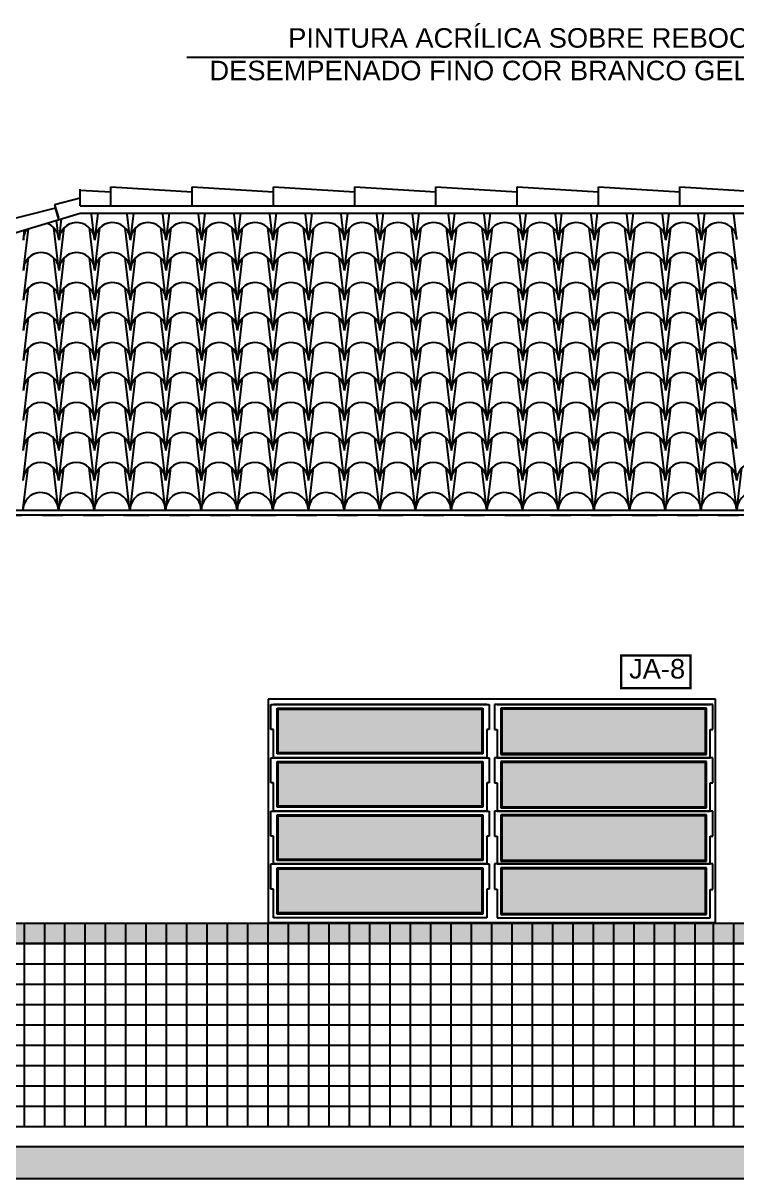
# Model space of a CAD drawing. Extents: x 183 to 373, y 23 to 105.
# Drawn here: x 212.23 to 215.74, y 56.92 to 62.61 of the extents above; entities that cross this region are included whole.
import ezdxf

# ---------------------------------------------------------------- set-up
doc = ezdxf.new("R2010")
doc.units = 0
doc.header["$LTSCALE"] = 0.005
doc.linetypes.add('C5', pattern=[60, 50, -5, 0, -5])
doc.linetypes.add('TRAÇO-2PTOS_P', pattern=[0.625, 0.25, -0.125, 0, -0.125, 0, -0.125])
doc.layers.get('0').update_dxf_attribs({"linetype": 'CONTINUOUS'})
for name, color, linetype in [('01', 1, 'CONTINUOUS'), ('0_HATCH', 1, 'CONTINUOUS'), ('252', 252, 'CONTINUOUS'), ('A-01', 1, 'CONTINUOUS'), ('A-CHAO_FACHADA', 8, 'CONTINUOUS'), ('A-COTAS', 1, 'CONTINUOUS'), ('A-HACH', 1, 'CONTINUOUS'), ('ARQ-EXO-1_100', 251, 'C5'), ('ARQ-SMB-1_100', 1, 'CONTINUOUS'), ('ARQ-TXT-1_075', 2, 'CONTINUOUS'), ('BL-AR-TELHA 2', 2, 'CONTINUOUS'), ('TELHA', 3, 'CONTINUOUS')]:
    doc.layers.add(name, color=color, linetype=linetype)
doc.styles.add('ESC-50-A20', font='arial.ttf', dxfattribs={"height": 0.1})
doc.styles.add('FNDE Texto Cota 0025', font='verdana.ttf', dxfattribs={"height": 0.04})
doc.dimstyles.new('FNDE 1-0025', dxfattribs={"dimscale": 5, "dimtxt": 0.04, "dimasz": 0.01, "dimexe": 0.15, "dimexo": 0.15, "dimgap": 0.005, "dimtad": 1, "dimzin": 1, "dimdsep": 46, "dimtxsty": 'FNDE Texto Cota 0025', "dimblk": 'tic', "dimcen": 0.015, "dimdle": 0.15, "dimse1": 1, "dimse2": 1, "dimclrd": 251, "dimclre": 251, "dimclrt": 256, "dimaunit": 1, "dimadec": 3, "dimazin": 0, "dimtfac": 1, "dimtix": 1, "dimtmove": 2, "dimatfit": 3, "dimfxl": 0.15, "dimtvp": 1, "dimtolj": 1, "dimtzin": 0, "dimarcsym": 0})

# ---------------------------------------------------------------- blocks, each defined once
blk = doc.blocks.new('tic')
at = {"color": 251}
for p, q in [((-1, 0), (1, 0)), ((0, -1), (0, 1))]:
    blk.add_line(p, q, dxfattribs=at)
blk.add_line((-0.6, -0.6), (0.6, 0.6))

msp = doc.modelspace()

# ---------------------------------------------------------------- hatches: boundary and pattern name
at = {"layer": '0_HATCH'}
msp.add_hatch(color=160, dxfattribs=at).paths.add_polyline_path([(265.7723, 58.0804), (208.5873, 58.0804), (208.5873, 58.1804), (265.7723, 58.1804)])
at = {"layer": 'A-COTAS'}
h = msp.add_hatch(color=256, dxfattribs=at)
h.set_gradient(color1=(91, 91, 91), one_color=1, tint=1, name='INVHEMISPHERICAL')
h.paths.add_polyline_path([(213.4867, 59.2318), (213.4867, 59.0173), (214.4879, 59.0173), (214.4879, 59.2318)])
h.paths.add_polyline_path([(213.4867, 58.9693), (213.4867, 58.7548), (214.4879, 58.7548), (214.4879, 58.9693)])
h.paths.add_polyline_path([(213.4867, 58.7068), (213.4867, 58.4923), (214.4879, 58.4923), (214.4879, 58.7068)])
h.paths.add_polyline_path([(213.4867, 58.4468), (213.4867, 58.2298), (214.4879, 58.2298), (214.4879, 58.4468)])
h.paths.add_polyline_path([(215.5879, 59.015), (215.5879, 59.2318), (214.5867, 59.2318), (214.5867, 59.015)])
h.paths.add_polyline_path([(215.5879, 58.7525), (215.5879, 58.9693), (214.5867, 58.9693), (214.5867, 58.7525)])
h.paths.add_polyline_path([(215.5879, 58.49), (215.5879, 58.7068), (214.5867, 58.7068), (214.5867, 58.49)])
h.paths.add_polyline_path([(214.5867, 58.4468), (214.5867, 58.2275), (215.5879, 58.2275), (215.5879, 58.4468)])
at = {"layer": 'A-HACH'}
msp.add_hatch(color=254, dxfattribs=at).paths.add_polyline_path([(206.7463, 57.0804), (206.7463, 56.9223), (267.1707, 56.9223), (267.1707, 57.0804)])

# ---------------------------------------------------------------- linework, layer by layer
at = {"layer": '01', "color": 251}
msp.add_line((208.5873, 58.0804, -6.6453), (265.7723, 58.0804, -6.6453), dxfattribs=at)
at = {"layer": '252'}
for p, q in [((212.2373, 57.1804), (212.2373, 58.1804)), ((212.3373, 57.1804), (212.3373, 58.1804)), ((212.4373, 57.1804), (212.4373, 58.1804)), ((212.5373, 57.1804), (212.5373, 58.1804)), ((212.6373, 57.1804), (212.6373, 58.1804)), ((212.7373, 57.1804), (212.7373, 58.1804)), ((212.8373, 57.1804), (212.8373, 58.1804)), ((212.9373, 57.1804), (212.9373, 58.1804)), ((213.0373, 57.1804), (213.0373, 58.1804)), ((213.1373, 57.1804), (213.1373, 58.1804)), ((213.2373, 57.1804), (213.2373, 58.1804)), ((213.2373, 57.1804), (213.2373, 58.1804)), ((213.3373, 57.1804), (213.3373, 58.1804)), ((213.4373, 57.1804), (213.4373, 58.1804)), ((213.5373, 57.1804), (213.5373, 58.1804)), ((213.5373, 57.1804), (213.5373, 58.1804)), ((213.6373, 57.1804), (213.6373, 58.1804)), ((213.7373, 57.1804), (213.7373, 58.1804)), ((213.8373, 57.1804), (213.8373, 58.1804)), ((213.9373, 57.1804), (213.9373, 58.1804)), ((214.0373, 57.1804), (214.0373, 58.1804)), ((214.1373, 57.1804), (214.1373, 58.1804)), ((214.2373, 57.1804), (214.2373, 58.1804)), ((214.3373, 57.1804), (214.3373, 58.1804)), ((214.4373, 57.1804), (214.4373, 58.1804)), ((214.5373, 57.1804), (214.5373, 58.1804)), ((214.6373, 57.1804), (214.6373, 58.1804)), ((214.7373, 57.1804), (214.7373, 58.1804)), ((214.8373, 57.1804), (214.8373, 58.1804)), ((214.9373, 57.1804), (214.9373, 58.1804)), ((215.0373, 57.1804), (215.0373, 58.1804)), ((215.1373, 57.1804), (215.1373, 58.1804)), ((215.1373, 57.1804), (215.1373, 58.1804)), ((215.2373, 57.1804), (215.2373, 58.1804)), ((215.3373, 57.1804), (215.3373, 58.1804)), ((215.4373, 57.1804), (215.4373, 58.1804)), ((215.4373, 57.1804), (215.4373, 58.1804)), ((215.5373, 57.1804), (215.5373, 58.1804)), ((215.6273, 57.1804, 3.3226), (215.6273, 58.1804, 3.3226)), ((215.7273, 57.1804, 3.3226), (215.7273, 58.1804, 3.3226)), ((208.5873, 57.9804, 3.3226), (265.7723, 57.9804, -3.3226)), ((208.5873, 57.8804, 3.3226), (265.7723, 57.8804, -3.3226)), ((208.5873, 57.7804, 3.3226), (265.7723, 57.7804, -3.3226)), ((208.5873, 57.6804, 3.3226), (265.7723, 57.6804, -3.3226)), ((208.5873, 57.5804, 3.3226), (265.7723, 57.5804, -3.3226)), ((208.5873, 57.4804, 3.3226), (265.7723, 57.4804, -3.3226)), ((208.5873, 57.3804, 3.3226), (265.7723, 57.3804, -3.3226)), ((208.5873, 57.2804, 3.3226), (265.7723, 57.2804, -3.3226))]:
    msp.add_line(p, q, dxfattribs=at)
at = {"layer": '252', "linetype": 'Continuous', "elevation": 3.3226}
msp.add_lwpolyline([(265.7723, 58.0804), (208.5873, 58.0804), (208.5873, 58.1804), (265.7723, 58.1804)], close=True, dxfattribs=at)
at = {"layer": 'A-01', "color": 3}
for p, q in [((212.5122, 61.7142), (212.5122, 61.7897)), ((212.5122, 61.7142), (212.5122, 61.7897)), ((212.5122, 61.7845), (212.6623, 61.7753)), ((212.5123, 61.7078), (212.5123, 61.7845)), ((212.6623, 61.7078), (212.6623, 61.7999)), ((212.6623, 61.7999), (213.0623, 61.7753)), ((213.0623, 61.7078), (213.0623, 61.7999)), ((213.0623, 61.7999), (213.4623, 61.7753)), ((213.4623, 61.7078), (213.4623, 61.7999)), ((213.4623, 61.7999), (213.8623, 61.7753)), ((213.8623, 61.7999), (214.2623, 61.7753)), ((213.8623, 61.7078), (213.8623, 61.7999)), ((214.2623, 61.7078), (214.2623, 61.7999)), ((214.2623, 61.7999), (214.6623, 61.7753)), ((214.6623, 61.7078), (214.6623, 61.7999)), ((214.6623, 61.7999), (215.0623, 61.7753)), ((215.0623, 61.7078), (215.0623, 61.7999)), ((215.0623, 61.7999), (215.4623, 61.7753)), ((215.4623, 61.7999), (215.8623, 61.7753)), ((215.4623, 61.7078), (215.4623, 61.7999)), ((212.5123, 61.7443), (212.3857, 61.7118)), ((207.6835, 60.2096), (212.5123, 61.6717)), ((212.3904, 61.6962), (212.0413, 61.6068)), ((212.3857, 61.7118), (212.4046, 61.6494)), ((212.4076, 61.6394), (212.3903, 61.6962)), ((212.5123, 61.7078), (261.8473, 61.7078)), ((212.5123, 61.6717), (261.8473, 61.6717))]:
    msp.add_line(p, q, dxfattribs=at)
at = {"layer": 'A-01', "color": 5}
msp.add_line((207.9873, 57.1804), (266.3723, 57.1804), dxfattribs=at)
at = {"layer": 'A-01', "color": 8}
msp.add_line((267.1707, 56.9223), (206.7463, 56.9223), dxfattribs=at)
at = {"layer": 'A-CHAO_FACHADA', "color": 6}
msp.add_line((267.1707, 57.0804), (206.7463, 57.0804), dxfattribs=at)
at = {"layer": 'A-COTAS'}
for p, q in [((215.6373, 59.2812), (213.4373, 59.2812)), ((213.4373, 59.2812), (213.4373, 58.1812)), ((215.6373, 58.1812), (215.6373, 59.2812)), ((213.45, 59.2558), (214.5246, 59.2558)), ((213.45, 59.1323), (213.45, 59.2558)), ((214.5119, 59.2558), (213.4627, 59.2558)), ((213.4817, 59.2368), (214.4929, 59.2368)), ((213.4817, 59.0123), (213.4817, 59.2368)), ((213.4867, 59.2318), (214.4879, 59.2318)), ((213.4867, 59.0173), (213.4867, 59.2318)), ((214.4879, 59.2318), (214.4879, 59.0173)), ((214.4929, 59.2368), (214.4929, 59.0123)), ((214.5246, 59.2558), (214.5246, 59.1323)), ((215.6246, 59.2558), (214.55, 59.2558)), ((214.55, 59.2558), (214.55, 59.1323)), ((214.5627, 59.2558), (215.6119, 59.2558)), ((215.5929, 59.2368), (214.5817, 59.2368)), ((214.5817, 59.2368), (214.5817, 59.01)), ((215.5879, 59.2318), (214.5867, 59.2318)), ((214.5867, 59.2318), (214.5867, 59.015)), ((215.5879, 59.015), (215.5879, 59.2318)), ((215.5929, 59.01), (215.5929, 59.2368)), ((215.6246, 59.1325), (215.6246, 59.2558)), ((213.4627, 59.1323), (213.45, 59.1323)), ((213.4627, 58.9933), (213.4627, 59.1323)), ((214.5246, 59.1323), (214.5119, 59.1323)), ((214.5119, 59.1323), (214.5119, 58.9933)), ((214.55, 59.1323), (214.5627, 59.1323)), ((214.5627, 59.1323), (214.5627, 58.9933)), ((215.6119, 58.9933), (215.6119, 59.1325)), ((215.6119, 59.1325), (215.6246, 59.1325)), ((213.45, 58.9933), (214.5246, 58.9933)), ((213.45, 58.8698), (213.45, 58.9933)), ((214.5119, 58.9933), (213.4627, 58.9933)), ((214.5119, 58.9933), (213.4627, 58.9933)), ((214.4929, 59.0123), (213.4817, 59.0123)), ((214.4879, 59.0173), (213.4867, 59.0173)), ((214.5246, 58.9933), (214.5246, 58.8698)), ((215.6246, 58.9933), (214.55, 58.9933)), ((214.55, 58.9933), (214.55, 58.8698)), ((214.5627, 58.9933), (215.6119, 58.9933)), ((214.5627, 58.9933), (215.6119, 58.9933)), ((214.5817, 59.01), (215.5929, 59.01)), ((214.5867, 59.015), (215.5879, 59.015)), ((215.6246, 58.87), (215.6246, 58.9933)), ((213.4817, 58.9743), (214.4929, 58.9743)), ((213.4817, 58.7498), (213.4817, 58.9743)), ((213.4867, 58.9693), (214.4879, 58.9693)), ((213.4867, 58.7548), (213.4867, 58.9693)), ((214.4879, 58.9693), (214.4879, 58.7548)), ((214.4929, 58.9743), (214.4929, 58.7498)), ((215.5929, 58.9743), (214.5817, 58.9743)), ((214.5817, 58.9743), (214.5817, 58.7475)), ((215.5879, 58.9693), (214.5867, 58.9693)), ((214.5867, 58.9693), (214.5867, 58.7525)), ((215.5879, 58.7525), (215.5879, 58.9693)), ((215.5929, 58.7475), (215.5929, 58.9743)), ((213.4627, 58.8698), (213.45, 58.8698)), ((213.4627, 58.7308), (213.4627, 58.8698)), ((214.5246, 58.8698), (214.5119, 58.8698)), ((214.5119, 58.8698), (214.5119, 58.7308)), ((214.55, 58.8698), (214.5627, 58.8698)), ((214.5627, 58.8698), (214.5627, 58.7308)), ((215.6119, 58.7308), (215.6119, 58.87)), ((215.6119, 58.87), (215.6246, 58.87)), ((213.45, 58.7308), (214.5246, 58.7308)), ((213.45, 58.6073), (213.45, 58.7308)), ((214.5119, 58.7308), (213.4627, 58.7308)), ((214.5119, 58.7308), (213.4627, 58.7308)), ((214.4929, 58.7498), (213.4817, 58.7498)), ((213.4817, 58.7118), (214.4929, 58.7118)), ((213.4817, 58.4873), (213.4817, 58.7118)), ((214.4879, 58.7548), (213.4867, 58.7548)), ((214.4929, 58.7118), (214.4929, 58.4873)), ((214.5246, 58.7308), (214.5246, 58.6073)), ((215.6246, 58.7308), (214.55, 58.7308)), ((214.55, 58.7308), (214.55, 58.6073)), ((214.5627, 58.7308), (215.6119, 58.7308)), ((214.5627, 58.7308), (215.6119, 58.7308)), ((214.5817, 58.7475), (215.5929, 58.7475)), ((215.5929, 58.7118), (214.5817, 58.7118)), ((214.5817, 58.7118), (214.5817, 58.485)), ((214.5867, 58.7525), (215.5879, 58.7525)), ((215.5929, 58.485), (215.5929, 58.7118)), ((215.6246, 58.6075), (215.6246, 58.7308)), ((213.4867, 58.7068), (214.4879, 58.7068)), ((213.4867, 58.4923), (213.4867, 58.7068)), ((214.4879, 58.7068), (214.4879, 58.4923)), ((215.5879, 58.7068), (214.5867, 58.7068)), ((214.5867, 58.7068), (214.5867, 58.49)), ((215.5879, 58.49), (215.5879, 58.7068)), ((213.4627, 58.6073), (213.45, 58.6073)), ((213.4627, 58.4708), (213.4627, 58.6073)), ((214.5246, 58.6073), (214.5119, 58.6073)), ((214.5119, 58.6073), (214.5119, 58.4708)), ((214.55, 58.6073), (214.5627, 58.6073)), ((214.5627, 58.6073), (214.5627, 58.4708)), ((215.6119, 58.4708), (215.6119, 58.6075)), ((215.6119, 58.6075), (215.6246, 58.6075)), ((214.4929, 58.4873), (213.4817, 58.4873)), ((214.4879, 58.4923), (213.4867, 58.4923)), ((214.5817, 58.485), (215.5929, 58.485)), ((214.5867, 58.49), (215.5879, 58.49)), ((213.45, 58.4708), (214.5246, 58.4708)), ((213.45, 58.3473), (213.45, 58.4708)), ((214.5119, 58.4708), (213.4627, 58.4708)), ((214.5119, 58.4708), (213.4627, 58.4708)), ((213.4817, 58.4518), (214.4929, 58.4518)), ((213.4817, 58.2248), (213.4817, 58.4518)), ((213.4867, 58.4468), (214.4879, 58.4468)), ((213.4867, 58.2298), (213.4867, 58.4468)), ((214.4879, 58.4468), (214.4879, 58.2298)), ((214.4929, 58.4518), (214.4929, 58.2248)), ((214.5246, 58.4708), (214.5246, 58.3473)), ((215.6246, 58.4708), (214.55, 58.4708)), ((214.55, 58.4708), (214.55, 58.3473)), ((214.5627, 58.4708), (215.6119, 58.4708)), ((214.5627, 58.4708), (215.6119, 58.4708)), ((215.5929, 58.4518), (214.5817, 58.4518)), ((214.5817, 58.4518), (214.5817, 58.2225)), ((215.5879, 58.4468), (214.5867, 58.4468)), ((214.5867, 58.4468), (214.5867, 58.2275)), ((215.5879, 58.2275), (215.5879, 58.4468)), ((215.5929, 58.2225), (215.5929, 58.4518)), ((215.6246, 58.345), (215.6246, 58.4708)), ((213.4627, 58.3473), (213.45, 58.3473)), ((213.4627, 58.2058), (213.4627, 58.3473)), ((214.5246, 58.3473), (214.5119, 58.3473)), ((214.5119, 58.3473), (214.5119, 58.2058)), ((214.55, 58.3473), (214.5627, 58.3473)), ((214.5627, 58.3473), (214.5627, 58.2058)), ((215.6119, 58.2058), (215.6119, 58.345)), ((215.6119, 58.345), (215.6246, 58.345)), ((214.5119, 58.2058), (213.4627, 58.2058)), ((214.4929, 58.2248), (213.4817, 58.2248)), ((214.4879, 58.2298), (213.4867, 58.2298)), ((214.5627, 58.2058), (215.6119, 58.2058)), ((214.5817, 58.2225), (215.5929, 58.2225)), ((214.5867, 58.2275), (215.5879, 58.2275)), ((215.6373, 58.1812), (213.4373, 58.1812))]:
    msp.add_line(p, q, dxfattribs=at)
at = {"layer": 'ARQ-EXO-1_100', "color": 252, "linetype": 'TRAÇO-2PTOS_P', "ltscale": 100}
for p, q in [((205.8509, 60.1854), (267.1957, 60.1854)), ((205.8509, 57.1804), (267.1957, 57.1804))]:
    msp.add_line(p, q, dxfattribs=at)
at = {"layer": 'ARQ-SMB-1_100', "color": 252, "ltscale": 10, "const_width": 0.0107}
msp.add_lwpolyline([(215.1736, 59.3357), (215.5146, 59.3357), (215.5146, 59.4957), (215.1736, 59.4957)], close=True, dxfattribs=at)
at = {"layer": 'BL-AR-TELHA 2'}
for p, q in [((212.5824, 61.5423), (212.5675, 61.6661)), ((212.5835, 61.5376), (212.5997, 61.6717)), ((212.7579, 61.5423), (212.743, 61.6661)), ((212.7591, 61.5376), (212.7752, 61.6717)), ((212.9335, 61.5423), (212.9186, 61.6661)), ((212.9346, 61.5376), (212.9508, 61.6717)), ((213.1091, 61.5423), (213.0942, 61.6661)), ((213.1102, 61.5376), (213.1264, 61.6717)), ((213.2846, 61.5423), (213.2697, 61.6661)), ((213.2858, 61.5376), (213.3019, 61.6717)), ((213.4602, 61.5423), (213.4453, 61.6661)), ((213.4614, 61.5376), (213.4775, 61.6717)), ((213.6358, 61.5423), (213.6209, 61.6661)), ((213.6369, 61.5376), (213.6531, 61.6717)), ((213.8114, 61.5423), (213.7965, 61.6661)), ((213.8125, 61.5376), (213.8286, 61.6717)), ((213.9869, 61.5423), (213.972, 61.6661)), ((213.9881, 61.5376), (214.0042, 61.6717)), ((214.1625, 61.5423), (214.1476, 61.6661)), ((214.1636, 61.5376), (214.1798, 61.6717)), ((214.3381, 61.5423), (214.3232, 61.6661)), ((214.3392, 61.5376), (214.3553, 61.6717)), ((214.5136, 61.5423), (214.4987, 61.6661)), ((214.5148, 61.5376), (214.5309, 61.6717)), ((214.6892, 61.5423), (214.6743, 61.6661)), ((214.6903, 61.5376), (214.7065, 61.6717)), ((214.8648, 61.5423), (214.8499, 61.6661)), ((214.8659, 61.5376), (214.8821, 61.6717)), ((215.0403, 61.5423), (215.0254, 61.6661)), ((215.0415, 61.5376), (215.0576, 61.6717)), ((215.2159, 61.5423), (215.201, 61.6661)), ((215.217, 61.5376), (215.2332, 61.6717)), ((215.3915, 61.5423), (215.3766, 61.6661)), ((215.3926, 61.5376), (215.4088, 61.6717)), ((215.567, 61.5423), (215.5521, 61.6661)), ((215.5682, 61.5376), (215.5843, 61.6717)), ((215.7426, 61.5423), (215.7277, 61.6661)), ((212.4068, 61.5423), (212.3955, 61.6364)), ((212.4079, 61.5376), (212.4207, 61.644)), ((212.2324, 61.39), (212.257, 61.5944)), ((212.2324, 61.5376), (212.2385, 61.5888)), ((212.4068, 61.3948), (212.3822, 61.599)), ((212.4079, 61.39), (212.4331, 61.599)), ((212.5824, 61.3948), (212.5578, 61.599)), ((212.5835, 61.39), (212.6087, 61.599)), ((212.7579, 61.3948), (212.7334, 61.599)), ((212.7591, 61.39), (212.7842, 61.599)), ((212.9335, 61.3948), (212.9089, 61.599)), ((212.9346, 61.39), (212.9598, 61.599)), ((213.1091, 61.3948), (213.0845, 61.599)), ((213.1102, 61.39), (213.1354, 61.599)), ((213.2846, 61.3948), (213.2601, 61.599)), ((213.2858, 61.39), (213.3109, 61.599)), ((213.4602, 61.3948), (213.4356, 61.599)), ((213.4614, 61.39), (213.4865, 61.599)), ((213.6358, 61.3948), (213.6112, 61.599)), ((213.6369, 61.39), (213.6621, 61.599)), ((213.8114, 61.3948), (213.7868, 61.599)), ((213.8125, 61.39), (213.8376, 61.599)), ((213.9869, 61.3948), (213.9623, 61.599)), ((213.9881, 61.39), (214.0132, 61.599)), ((214.1625, 61.3948), (214.1379, 61.599)), ((214.1636, 61.39), (214.1888, 61.599)), ((214.3381, 61.3948), (214.3135, 61.599)), ((214.3392, 61.39), (214.3644, 61.599)), ((214.5136, 61.3948), (214.489, 61.599)), ((214.5148, 61.39), (214.5399, 61.599)), ((214.6892, 61.3948), (214.6646, 61.599)), ((214.6903, 61.39), (214.7155, 61.599)), ((214.8648, 61.3948), (214.8402, 61.599)), ((214.8659, 61.39), (214.8911, 61.599)), ((215.0403, 61.3948), (215.0158, 61.599)), ((215.0415, 61.39), (215.0666, 61.599)), ((215.2159, 61.3948), (215.1913, 61.599)), ((215.217, 61.39), (215.2422, 61.599)), ((215.3915, 61.3948), (215.3669, 61.599)), ((215.3926, 61.39), (215.4178, 61.599)), ((215.567, 61.3948), (215.5425, 61.599)), ((215.5682, 61.39), (215.5933, 61.599)), ((215.7426, 61.3948), (215.718, 61.599)), ((212.2324, 61.2425), (212.2575, 61.4514)), ((212.4068, 61.2472), (212.3822, 61.4514)), ((212.4079, 61.2425), (212.4331, 61.4514)), ((212.5824, 61.2472), (212.5578, 61.4514)), ((212.5835, 61.2425), (212.6087, 61.4514)), ((212.7579, 61.2472), (212.7334, 61.4514)), ((212.7591, 61.2425), (212.7842, 61.4514)), ((212.9335, 61.2472), (212.9089, 61.4514)), ((212.9346, 61.2425), (212.9598, 61.4514)), ((213.1091, 61.2472), (213.0845, 61.4514)), ((213.1102, 61.2425), (213.1354, 61.4514)), ((213.2846, 61.2472), (213.2601, 61.4514)), ((213.2858, 61.2425), (213.3109, 61.4514)), ((213.4602, 61.2472), (213.4356, 61.4514)), ((213.4614, 61.2425), (213.4865, 61.4514)), ((213.6358, 61.2472), (213.6112, 61.4514)), ((213.6369, 61.2425), (213.6621, 61.4514)), ((213.8114, 61.2472), (213.7868, 61.4514)), ((213.8125, 61.2425), (213.8376, 61.4514)), ((213.9869, 61.2472), (213.9623, 61.4514)), ((213.9881, 61.2425), (214.0132, 61.4514)), ((214.1625, 61.2472), (214.1379, 61.4514)), ((214.1636, 61.2425), (214.1888, 61.4514)), ((214.3381, 61.2472), (214.3135, 61.4514)), ((214.3392, 61.2425), (214.3644, 61.4514)), ((214.5136, 61.2472), (214.489, 61.4514)), ((214.5148, 61.2425), (214.5399, 61.4514)), ((214.6892, 61.2472), (214.6646, 61.4514)), ((214.6903, 61.2425), (214.7155, 61.4514)), ((214.8648, 61.2472), (214.8402, 61.4514)), ((214.8659, 61.2425), (214.8911, 61.4514)), ((215.0403, 61.2472), (215.0158, 61.4514)), ((215.0415, 61.2425), (215.0666, 61.4514)), ((215.2159, 61.2472), (215.1913, 61.4514)), ((215.217, 61.2425), (215.2422, 61.4514)), ((215.3915, 61.2472), (215.3669, 61.4514)), ((215.3926, 61.2425), (215.4178, 61.4514)), ((215.567, 61.2472), (215.5425, 61.4514)), ((215.5682, 61.2425), (215.5933, 61.4514)), ((215.7426, 61.2472), (215.718, 61.4514)), ((212.2324, 61.0949), (212.2575, 61.3039)), ((212.4068, 61.0997), (212.3822, 61.3039)), ((212.4079, 61.0949), (212.4331, 61.3039)), ((212.5824, 61.0997), (212.5578, 61.3039)), ((212.5835, 61.0949), (212.6087, 61.3039)), ((212.7579, 61.0997), (212.7334, 61.3039)), ((212.7591, 61.0949), (212.7842, 61.3039)), ((212.9335, 61.0997), (212.9089, 61.3039)), ((212.9346, 61.0949), (212.9598, 61.3039)), ((213.1091, 61.0997), (213.0845, 61.3039)), ((213.1102, 61.0949), (213.1354, 61.3039)), ((213.2846, 61.0997), (213.2601, 61.3039)), ((213.2858, 61.0949), (213.3109, 61.3039)), ((213.4602, 61.0997), (213.4356, 61.3039)), ((213.4614, 61.0949), (213.4865, 61.3039)), ((213.6358, 61.0997), (213.6112, 61.3039)), ((213.6369, 61.0949), (213.6621, 61.3039)), ((213.8114, 61.0997), (213.7868, 61.3039)), ((213.8125, 61.0949), (213.8376, 61.3039)), ((213.9869, 61.0997), (213.9623, 61.3039)), ((213.9881, 61.0949), (214.0132, 61.3039)), ((214.1625, 61.0997), (214.1379, 61.3039)), ((214.1636, 61.0949), (214.1888, 61.3039)), ((214.3381, 61.0997), (214.3135, 61.3039)), ((214.3392, 61.0949), (214.3644, 61.3039)), ((214.5136, 61.0997), (214.489, 61.3039)), ((214.5148, 61.0949), (214.5399, 61.3039)), ((214.6892, 61.0997), (214.6646, 61.3039)), ((214.6903, 61.0949), (214.7155, 61.3039)), ((214.8648, 61.0997), (214.8402, 61.3039)), ((214.8659, 61.0949), (214.8911, 61.3039)), ((215.0403, 61.0997), (215.0158, 61.3039)), ((215.0415, 61.0949), (215.0666, 61.3039)), ((215.2159, 61.0997), (215.1913, 61.3039)), ((215.217, 61.0949), (215.2422, 61.3039)), ((215.3915, 61.0997), (215.3669, 61.3039)), ((215.3926, 61.0949), (215.4178, 61.3039)), ((215.567, 61.0997), (215.5425, 61.3039)), ((215.5682, 61.0949), (215.5933, 61.3039)), ((215.7426, 61.0997), (215.718, 61.3039)), ((212.2324, 60.9474), (212.2575, 61.1563)), ((212.4068, 60.9521), (212.3822, 61.1563)), ((212.4079, 60.9474), (212.4331, 61.1563)), ((212.5824, 60.9521), (212.5578, 61.1563)), ((212.5835, 60.9474), (212.6087, 61.1563)), ((212.7579, 60.9521), (212.7334, 61.1563)), ((212.7591, 60.9474), (212.7842, 61.1563)), ((212.9335, 60.9521), (212.9089, 61.1563)), ((212.9346, 60.9474), (212.9598, 61.1563)), ((213.1091, 60.9521), (213.0845, 61.1563)), ((213.1102, 60.9474), (213.1354, 61.1563)), ((213.2846, 60.9521), (213.2601, 61.1563)), ((213.2858, 60.9474), (213.3109, 61.1563)), ((213.4602, 60.9521), (213.4356, 61.1563)), ((213.4614, 60.9474), (213.4865, 61.1563)), ((213.6358, 60.9521), (213.6112, 61.1563)), ((213.6369, 60.9474), (213.6621, 61.1563)), ((213.8114, 60.9521), (213.7868, 61.1563)), ((213.8125, 60.9474), (213.8376, 61.1563)), ((213.9869, 60.9521), (213.9623, 61.1563)), ((213.9881, 60.9474), (214.0132, 61.1563)), ((214.1625, 60.9521), (214.1379, 61.1563)), ((214.1636, 60.9474), (214.1888, 61.1563)), ((214.3381, 60.9521), (214.3135, 61.1563)), ((214.3392, 60.9474), (214.3644, 61.1563)), ((214.5136, 60.9521), (214.489, 61.1563)), ((214.5148, 60.9474), (214.5399, 61.1563)), ((214.6892, 60.9521), (214.6646, 61.1563)), ((214.6903, 60.9474), (214.7155, 61.1563)), ((214.8648, 60.9521), (214.8402, 61.1563)), ((214.8659, 60.9474), (214.8911, 61.1563)), ((215.0403, 60.9521), (215.0158, 61.1563)), ((215.0415, 60.9474), (215.0666, 61.1563)), ((215.2159, 60.9521), (215.1913, 61.1563)), ((215.217, 60.9474), (215.2422, 61.1563)), ((215.3915, 60.9521), (215.3669, 61.1563)), ((215.3926, 60.9474), (215.4178, 61.1563)), ((215.567, 60.9521), (215.5425, 61.1563)), ((215.5682, 60.9474), (215.5933, 61.1563)), ((215.7426, 60.9521), (215.718, 61.1563)), ((212.2324, 60.7998), (212.2575, 61.0088)), ((212.4068, 60.8046), (212.3822, 61.0088)), ((212.4079, 60.7998), (212.4331, 61.0088)), ((212.5824, 60.8046), (212.5578, 61.0088)), ((212.5835, 60.7998), (212.6087, 61.0088)), ((212.7579, 60.8046), (212.7334, 61.0088)), ((212.7591, 60.7998), (212.7842, 61.0088)), ((212.9335, 60.8046), (212.9089, 61.0088)), ((212.9346, 60.7998), (212.9598, 61.0088)), ((213.1091, 60.8046), (213.0845, 61.0088)), ((213.1102, 60.7998), (213.1354, 61.0088)), ((213.2846, 60.8046), (213.2601, 61.0088)), ((213.2858, 60.7998), (213.3109, 61.0088)), ((213.4602, 60.8046), (213.4356, 61.0088)), ((213.4614, 60.7998), (213.4865, 61.0088)), ((213.6358, 60.8046), (213.6112, 61.0088)), ((213.6369, 60.7998), (213.6621, 61.0088)), ((213.8114, 60.8046), (213.7868, 61.0088)), ((213.8125, 60.7998), (213.8376, 61.0088)), ((213.9869, 60.8046), (213.9623, 61.0088)), ((213.9881, 60.7998), (214.0132, 61.0088)), ((214.1625, 60.8046), (214.1379, 61.0088)), ((214.1636, 60.7998), (214.1888, 61.0088)), ((214.3381, 60.8046), (214.3135, 61.0088)), ((214.3392, 60.7998), (214.3644, 61.0088)), ((214.5136, 60.8046), (214.489, 61.0088)), ((214.5148, 60.7998), (214.5399, 61.0088)), ((214.6892, 60.8046), (214.6646, 61.0088)), ((214.6903, 60.7998), (214.7155, 61.0088)), ((214.8648, 60.8046), (214.8402, 61.0088)), ((214.8659, 60.7998), (214.8911, 61.0088)), ((215.0403, 60.8046), (215.0158, 61.0088)), ((215.0415, 60.7998), (215.0666, 61.0088)), ((215.2159, 60.8046), (215.1913, 61.0088)), ((215.217, 60.7998), (215.2422, 61.0088)), ((215.3915, 60.8046), (215.3669, 61.0088)), ((215.3926, 60.7998), (215.4178, 61.0088)), ((215.567, 60.8046), (215.5425, 61.0088)), ((215.5682, 60.7998), (215.5933, 61.0088)), ((215.7426, 60.8046), (215.718, 61.0088)), ((212.2324, 60.6523), (212.2575, 60.8612)), ((212.4068, 60.657), (212.3822, 60.8612)), ((212.4079, 60.6523), (212.4331, 60.8612)), ((212.5824, 60.657), (212.5578, 60.8612)), ((212.5835, 60.6523), (212.6087, 60.8612)), ((212.7579, 60.657), (212.7334, 60.8612)), ((212.7591, 60.6523), (212.7842, 60.8612)), ((212.9335, 60.657), (212.9089, 60.8612)), ((212.9346, 60.6523), (212.9598, 60.8612)), ((213.1091, 60.657), (213.0845, 60.8612)), ((213.1102, 60.6523), (213.1354, 60.8612)), ((213.2846, 60.657), (213.2601, 60.8612)), ((213.2858, 60.6523), (213.3109, 60.8612)), ((213.4602, 60.657), (213.4356, 60.8612)), ((213.4614, 60.6523), (213.4865, 60.8612)), ((213.6358, 60.657), (213.6112, 60.8612)), ((213.6369, 60.6523), (213.6621, 60.8612)), ((213.8114, 60.657), (213.7868, 60.8612)), ((213.8125, 60.6523), (213.8376, 60.8612)), ((213.9869, 60.657), (213.9623, 60.8612)), ((213.9881, 60.6523), (214.0132, 60.8612)), ((214.1625, 60.657), (214.1379, 60.8612)), ((214.1636, 60.6523), (214.1888, 60.8612)), ((214.3381, 60.657), (214.3135, 60.8612)), ((214.3392, 60.6523), (214.3644, 60.8612)), ((214.5136, 60.657), (214.489, 60.8612)), ((214.5148, 60.6523), (214.5399, 60.8612)), ((214.6892, 60.657), (214.6646, 60.8612)), ((214.6903, 60.6523), (214.7155, 60.8612)), ((214.8648, 60.657), (214.8402, 60.8612)), ((214.8659, 60.6523), (214.8911, 60.8612)), ((215.0403, 60.657), (215.0158, 60.8612)), ((215.0415, 60.6523), (215.0666, 60.8612)), ((215.2159, 60.657), (215.1913, 60.8612)), ((215.217, 60.6523), (215.2422, 60.8612)), ((215.3915, 60.657), (215.3669, 60.8612)), ((215.3926, 60.6523), (215.4178, 60.8612)), ((215.567, 60.657), (215.5425, 60.8612)), ((215.5682, 60.6523), (215.5933, 60.8612)), ((215.7426, 60.657), (215.718, 60.8612)), ((212.2318, 60.5047), (212.2569, 60.7137)), ((212.4057, 60.5142), (212.3816, 60.7137)), ((212.4074, 60.5047), (212.4325, 60.7137)), ((212.5812, 60.5142), (212.5572, 60.7137)), ((212.5829, 60.5047), (212.6081, 60.7137)), ((212.7568, 60.5142), (212.7328, 60.7137)), ((212.7585, 60.5047), (212.7837, 60.7137)), ((212.9324, 60.5142), (212.9084, 60.7137)), ((212.9341, 60.5047), (212.9592, 60.7137)), ((213.1079, 60.5142), (213.0839, 60.7137)), ((213.1096, 60.5047), (213.1348, 60.7137)), ((213.2835, 60.5142), (213.2595, 60.7137)), ((213.2852, 60.5047), (213.3104, 60.7137)), ((213.4591, 60.5142), (213.4351, 60.7137)), ((213.4608, 60.5047), (213.4859, 60.7137)), ((213.6346, 60.5142), (213.6106, 60.7137)), ((213.6364, 60.5047), (213.6615, 60.7137)), ((213.8102, 60.5142), (213.7862, 60.7137)), ((213.8119, 60.5047), (213.8371, 60.7137)), ((213.9858, 60.5142), (213.9618, 60.7137)), ((213.9875, 60.5047), (214.0126, 60.7137)), ((214.1614, 60.5142), (214.1373, 60.7137)), ((214.1631, 60.5047), (214.1882, 60.7137)), ((214.3369, 60.5142), (214.3129, 60.7137)), ((214.3386, 60.5047), (214.3638, 60.7137)), ((214.5125, 60.5142), (214.4885, 60.7137)), ((214.5142, 60.5047), (214.5394, 60.7137)), ((214.6881, 60.5142), (214.664, 60.7137)), ((214.6898, 60.5047), (214.7149, 60.7137)), ((214.8636, 60.5142), (214.8396, 60.7137)), ((214.8653, 60.5047), (214.8905, 60.7137)), ((215.0392, 60.5142), (215.0152, 60.7137)), ((215.0409, 60.5047), (215.0661, 60.7137)), ((215.2148, 60.5142), (215.1908, 60.7137)), ((215.2165, 60.5047), (215.2416, 60.7137)), ((215.3903, 60.5142), (215.3663, 60.7137)), ((215.392, 60.5047), (215.4172, 60.7137)), ((215.5659, 60.5142), (215.5419, 60.7137)), ((215.5676, 60.5047), (215.5928, 60.7137)), ((215.7415, 60.5142), (215.7175, 60.7137)), ((212.2312, 60.3572), (212.2564, 60.5661)), ((212.4057, 60.3619), (212.3811, 60.5661)), ((212.4068, 60.3572), (212.4319, 60.5661)), ((212.5812, 60.3619), (212.5566, 60.5661)), ((212.5824, 60.3572), (212.6075, 60.5661)), ((212.7568, 60.3619), (212.7322, 60.5661)), ((212.7579, 60.3572), (212.7831, 60.5661)), ((212.9324, 60.3619), (212.9078, 60.5661)), ((212.9335, 60.3572), (212.9587, 60.5661)), ((213.1079, 60.3619), (213.0834, 60.5661)), ((213.1091, 60.3572), (213.1342, 60.5661)), ((213.2835, 60.3619), (213.2589, 60.5661)), ((213.2846, 60.3572), (213.3098, 60.5661)), ((213.4591, 60.3619), (213.4345, 60.5661)), ((213.4602, 60.3572), (213.4854, 60.5661)), ((213.6346, 60.3619), (213.6101, 60.5661)), ((213.6358, 60.3572), (213.6609, 60.5661)), ((213.8102, 60.3619), (213.7856, 60.5661)), ((213.8114, 60.3572), (213.8365, 60.5661)), ((213.9858, 60.3619), (213.9612, 60.5661)), ((213.9869, 60.3572), (214.0121, 60.5661)), ((214.1614, 60.3619), (214.1368, 60.5661)), ((214.1625, 60.3572), (214.1876, 60.5661)), ((214.3369, 60.3619), (214.3123, 60.5661)), ((214.3381, 60.3572), (214.3632, 60.5661)), ((214.5125, 60.3619), (214.4879, 60.5661)), ((214.5136, 60.3572), (214.5388, 60.5661)), ((214.6881, 60.3619), (214.6635, 60.5661)), ((214.6892, 60.3572), (214.7144, 60.5661)), ((214.8636, 60.3619), (214.839, 60.5661)), ((214.8648, 60.3572), (214.8899, 60.5661)), ((215.0392, 60.3619), (215.0146, 60.5661)), ((215.0403, 60.3572), (215.0655, 60.5661)), ((215.2148, 60.3619), (215.1902, 60.5661)), ((215.2159, 60.3572), (215.2411, 60.5661)), ((215.3903, 60.3619), (215.3658, 60.5661)), ((215.3915, 60.3572), (215.4166, 60.5661)), ((215.5659, 60.3619), (215.5413, 60.5661)), ((215.567, 60.3572), (215.5922, 60.5661)), ((215.7415, 60.3619), (215.7169, 60.5661)), ((212.2307, 60.2096), (212.2558, 60.4186)), ((212.4057, 60.2096), (212.3805, 60.4186)), ((212.4062, 60.2096), (212.4314, 60.4186)), ((212.5812, 60.2096), (212.5561, 60.4186)), ((212.5818, 60.2096), (212.6069, 60.4186)), ((212.7568, 60.2096), (212.7316, 60.4186)), ((212.7574, 60.2096), (212.7825, 60.4186)), ((212.9324, 60.2096), (212.9072, 60.4186)), ((212.9329, 60.2096), (212.9581, 60.4186)), ((213.1079, 60.2096), (213.0828, 60.4186)), ((213.1085, 60.2096), (213.1337, 60.4186)), ((213.2835, 60.2096), (213.2584, 60.4186)), ((213.2841, 60.2096), (213.3092, 60.4186)), ((213.4591, 60.2096), (213.4339, 60.4186)), ((213.4596, 60.2096), (213.4848, 60.4186)), ((213.6346, 60.2096), (213.6095, 60.4186)), ((213.6352, 60.2096), (213.6604, 60.4186)), ((213.8102, 60.2096), (213.7851, 60.4186)), ((213.8108, 60.2096), (213.8359, 60.4186)), ((213.9858, 60.2096), (213.9606, 60.4186)), ((213.9864, 60.2096), (214.0115, 60.4186)), ((214.1614, 60.2096), (214.1362, 60.4186)), ((214.1619, 60.2096), (214.1871, 60.4186)), ((214.3369, 60.2096), (214.3118, 60.4186)), ((214.3375, 60.2096), (214.3626, 60.4186)), ((214.5125, 60.2096), (214.4873, 60.4186)), ((214.5131, 60.2096), (214.5382, 60.4186)), ((214.6881, 60.2096), (214.6629, 60.4186)), ((214.6886, 60.2096), (214.7138, 60.4186)), ((214.8636, 60.2096), (214.8385, 60.4186)), ((214.8642, 60.2096), (214.8894, 60.4186)), ((215.0392, 60.2096), (215.014, 60.4186)), ((215.0398, 60.2096), (215.0649, 60.4186)), ((215.2148, 60.2096), (215.1896, 60.4186)), ((215.2153, 60.2096), (215.2405, 60.4186)), ((215.3903, 60.2096), (215.3652, 60.4186)), ((215.3909, 60.2096), (215.4161, 60.4186)), ((215.5659, 60.2096), (215.5408, 60.4186)), ((215.5665, 60.2096), (215.5916, 60.4186)), ((215.7415, 60.2096), (215.7163, 60.4186)), ((215.742, 60.2096), (215.7672, 60.4186))]:
    msp.add_line(p, q, dxfattribs=at)
for centre, start, end in [((212.3199, 61.5376), 6.5419, 72.9589), ((212.4954, 61.5376), 6.5419, 180), ((212.671, 61.5376), 6.5419, 180), ((212.8466, 61.5376), 6.5419, 180), ((213.0221, 61.5376), 6.5419, 180), ((213.1977, 61.5376), 6.5419, 180), ((213.3733, 61.5376), 6.5419, 180), ((213.5489, 61.5376), 6.5419, 180), ((213.7244, 61.5376), 6.5419, 180), ((213.9, 61.5376), 6.5419, 180), ((214.0756, 61.5376), 6.5419, 180), ((214.2511, 61.5376), 6.5419, 180), ((214.4267, 61.5376), 6.5419, 180), ((214.6023, 61.5376), 6.5419, 180), ((214.7778, 61.5376), 6.5419, 180), ((214.9534, 61.5376), 6.5419, 180), ((215.129, 61.5376), 6.5419, 180), ((215.3045, 61.5376), 6.5419, 180), ((215.4801, 61.5376), 6.5419, 180), ((215.6557, 61.5376), 6.5419, 180), ((212.3199, 61.5376), 140.7326, 180), ((212.3199, 61.39), 6.5419, 180), ((212.4954, 61.39), 6.5419, 180), ((212.671, 61.39), 6.5419, 180), ((212.8466, 61.39), 6.5419, 180), ((213.0221, 61.39), 6.5419, 180), ((213.1977, 61.39), 6.5419, 180), ((213.3733, 61.39), 6.5419, 180), ((213.5489, 61.39), 6.5419, 180), ((213.7244, 61.39), 6.5419, 180), ((213.9, 61.39), 6.5419, 180), ((214.0756, 61.39), 6.5419, 180), ((214.2511, 61.39), 6.5419, 180), ((214.4267, 61.39), 6.5419, 180), ((214.6023, 61.39), 6.5419, 180), ((214.7778, 61.39), 6.5419, 180), ((214.9534, 61.39), 6.5419, 180), ((215.129, 61.39), 6.5419, 180), ((215.3045, 61.39), 6.5419, 180), ((215.4801, 61.39), 6.5419, 180), ((215.6557, 61.39), 6.5419, 180), ((212.3199, 61.2425), 6.5419, 180), ((212.4954, 61.2425), 6.5419, 180), ((212.671, 61.2425), 6.5419, 180), ((212.8466, 61.2425), 6.5419, 180), ((213.0221, 61.2425), 6.5419, 180), ((213.1977, 61.2425), 6.5419, 180), ((213.3733, 61.2425), 6.5419, 180), ((213.5489, 61.2425), 6.5419, 180), ((213.7244, 61.2425), 6.5419, 180), ((213.9, 61.2425), 6.5419, 180), ((214.0756, 61.2425), 6.5419, 180), ((214.2511, 61.2425), 6.5419, 180), ((214.4267, 61.2425), 6.5419, 180), ((214.6023, 61.2425), 6.5419, 180), ((214.7778, 61.2425), 6.5419, 180), ((214.9534, 61.2425), 6.5419, 180), ((215.129, 61.2425), 6.5419, 180), ((215.3045, 61.2425), 6.5419, 180), ((215.4801, 61.2425), 6.5419, 180), ((215.6557, 61.2425), 6.5419, 180), ((212.3199, 61.0949), 6.5419, 180), ((212.4954, 61.0949), 6.5419, 180), ((212.671, 61.0949), 6.5419, 180), ((212.8466, 61.0949), 6.5419, 180), ((213.0221, 61.0949), 6.5419, 180), ((213.1977, 61.0949), 6.5419, 180), ((213.3733, 61.0949), 6.5419, 180), ((213.5489, 61.0949), 6.5419, 180), ((213.7244, 61.0949), 6.5419, 180), ((213.9, 61.0949), 6.5419, 180), ((214.0756, 61.0949), 6.5419, 180), ((214.2511, 61.0949), 6.5419, 180), ((214.4267, 61.0949), 6.5419, 180), ((214.6023, 61.0949), 6.5419, 180), ((214.7778, 61.0949), 6.5419, 180), ((214.9534, 61.0949), 6.5419, 180), ((215.129, 61.0949), 6.5419, 180), ((215.3045, 61.0949), 6.5419, 180), ((215.4801, 61.0949), 6.5419, 180), ((215.6557, 61.0949), 6.5419, 180), ((212.3199, 60.9474), 6.5419, 180), ((212.4954, 60.9474), 6.5419, 180), ((212.671, 60.9474), 6.5419, 180), ((212.8466, 60.9474), 6.5419, 180), ((213.0221, 60.9474), 6.5419, 180), ((213.1977, 60.9474), 6.5419, 180), ((213.3733, 60.9474), 6.5419, 180), ((213.5489, 60.9474), 6.5419, 180), ((213.7244, 60.9474), 6.5419, 180), ((213.9, 60.9474), 6.5419, 180), ((214.0756, 60.9474), 6.5419, 180), ((214.2511, 60.9474), 6.5419, 180), ((214.4267, 60.9474), 6.5419, 180), ((214.6023, 60.9474), 6.5419, 180), ((214.7778, 60.9474), 6.5419, 180), ((214.9534, 60.9474), 6.5419, 180), ((215.129, 60.9474), 6.5419, 180), ((215.3045, 60.9474), 6.5419, 180), ((215.4801, 60.9474), 6.5419, 180), ((215.6557, 60.9474), 6.5419, 180), ((212.3199, 60.7998), 6.5419, 180), ((212.4954, 60.7998), 6.5419, 180), ((212.671, 60.7998), 6.5419, 180), ((212.8466, 60.7998), 6.5419, 180), ((213.0221, 60.7998), 6.5419, 180), ((213.1977, 60.7998), 6.5419, 180), ((213.3733, 60.7998), 6.5419, 180), ((213.5489, 60.7998), 6.5419, 180), ((213.7244, 60.7998), 6.5419, 180), ((213.9, 60.7998), 6.5419, 180), ((214.0756, 60.7998), 6.5419, 180), ((214.2511, 60.7998), 6.5419, 180), ((214.4267, 60.7998), 6.5419, 180), ((214.6023, 60.7998), 6.5419, 180), ((214.7778, 60.7998), 6.5419, 180), ((214.9534, 60.7998), 6.5419, 180), ((215.129, 60.7998), 6.5419, 180), ((215.3045, 60.7998), 6.5419, 180), ((215.4801, 60.7998), 6.5419, 180), ((215.6557, 60.7998), 6.5419, 180), ((212.3193, 60.6523), 0, 180), ((212.4949, 60.6523), 0, 180), ((212.6704, 60.6523), 0, 180), ((212.846, 60.6523), 0, 180), ((213.0216, 60.6523), 0, 180), ((213.1971, 60.6523), 0, 180), ((213.3727, 60.6523), 0, 180), ((213.5483, 60.6523), 0, 180), ((213.7239, 60.6523), 0, 180), ((213.8994, 60.6523), 0, 180), ((214.075, 60.6523), 0, 180), ((214.2506, 60.6523), 0, 180), ((214.4261, 60.6523), 0, 180), ((214.6017, 60.6523), 0, 180), ((214.7773, 60.6523), 0, 180), ((214.9528, 60.6523), 0, 180), ((215.1284, 60.6523), 0, 180), ((215.304, 60.6523), 0, 180), ((215.4795, 60.6523), 0, 180), ((215.6551, 60.6523), 0, 180), ((212.3187, 60.5047), 6.5419, 180), ((212.4943, 60.5047), 6.5419, 180), ((212.6699, 60.5047), 6.5419, 180), ((212.8454, 60.5047), 6.5419, 180), ((213.021, 60.5047), 6.5419, 180), ((213.1966, 60.5047), 6.5419, 180), ((213.3721, 60.5047), 6.5419, 180), ((213.5477, 60.5047), 6.5419, 180), ((213.7233, 60.5047), 6.5419, 180), ((213.8989, 60.5047), 6.5419, 180), ((214.0744, 60.5047), 6.5419, 180), ((214.25, 60.5047), 6.5419, 180), ((214.4256, 60.5047), 6.5419, 180), ((214.6011, 60.5047), 6.5419, 180), ((214.7767, 60.5047), 6.5419, 180), ((214.9523, 60.5047), 6.5419, 180), ((215.1278, 60.5047), 6.5419, 180), ((215.3034, 60.5047), 6.5419, 180), ((215.479, 60.5047), 6.5419, 180), ((215.6545, 60.5047), 6.5419, 180), ((212.3182, 60.3572), 0, 180), ((212.4937, 60.3572), 0, 180), ((212.6693, 60.3572), 0, 180), ((212.8449, 60.3572), 0, 180), ((213.0204, 60.3572), 0, 180), ((213.196, 60.3572), 0, 180), ((213.3716, 60.3572), 0, 180), ((213.5471, 60.3572), 0, 180), ((213.7227, 60.3572), 0, 180), ((213.8983, 60.3572), 0, 180), ((214.0739, 60.3572), 0, 180), ((214.2494, 60.3572), 0, 180), ((214.425, 60.3572), 0, 180), ((214.6006, 60.3572), 0, 180), ((214.7761, 60.3572), 0, 180), ((214.9517, 60.3572), 0, 180), ((215.1273, 60.3572), 0, 180), ((215.3028, 60.3572), 0, 180), ((215.4784, 60.3572), 0, 180), ((215.654, 60.3572), 0, 180), ((215.8295, 60.3572), 0, 180), ((212.3176, 60.2096), 6.5419, 180), ((212.4932, 60.2096), 6.5419, 180), ((212.6687, 60.2096), 6.5419, 180), ((212.8443, 60.2096), 6.5419, 180), ((213.0199, 60.2096), 6.5419, 180), ((213.1954, 60.2096), 6.5419, 180), ((213.371, 60.2096), 6.5419, 180), ((213.5466, 60.2096), 6.5419, 180), ((213.7221, 60.2096), 6.5419, 180), ((213.8977, 60.2096), 6.5419, 180), ((214.0733, 60.2096), 6.5419, 180), ((214.2489, 60.2096), 6.5419, 180), ((214.4244, 60.2096), 6.5419, 180), ((214.6, 60.2096), 6.5419, 180), ((214.7756, 60.2096), 6.5419, 180), ((214.9511, 60.2096), 6.5419, 180), ((215.1267, 60.2096), 6.5419, 180), ((215.3023, 60.2096), 6.5419, 180), ((215.4778, 60.2096), 6.5419, 180), ((215.6534, 60.2096), 6.5419, 180), ((215.829, 60.2096), 6.5419, 180)]:
    msp.add_arc(centre, 0.0875, start, end, dxfattribs=at)
at = {"layer": 'TELHA'}
for p, q in [((266.785, 60.2096), (207.5745, 60.2096)), ((266.7776, 60.1854), (207.5981, 60.1854))]:
    msp.add_line(p, q, dxfattribs=at)

# ---------------------------------------------------------------- texts
at = {"layer": 'ARQ-TXT-1_075', "insert": (211.7167, 62.5807, 0.5181), "char_height": 0.096, "width": 4.42238, "attachment_point": 1, "style": 'ESC-50-A20'}
msp.add_mtext('\\pi1.8186;PINTURA ACRÍLICA SOBRE REBOCO \\P\\pi1.4312;DESEMPENADO FINO COR BRANCO GELO', dxfattribs=at)
at = {"layer": 'ARQ-TXT-1_075', "style": 'ESC-50-A20'}
msp.add_attdef('JA-8', (215.2124, 59.3828), '', height=0.096, dxfattribs=at)

# ---------------------------------------------------------------- leaders
at = {"layer": 'ARQ-SMB-1_100'}
msp.add_leader([(216.0166, 59.7838, 0.5181), (216.0166, 62.436, 0.5181), (213.036, 62.436, 0.5181)], dimstyle='FNDE 1-0025', override={"dimtad": 0, "dimfxl": 0.025, "dimarcsym": 1}, dxfattribs=at)

doc.saveas('drawing.dxf')
